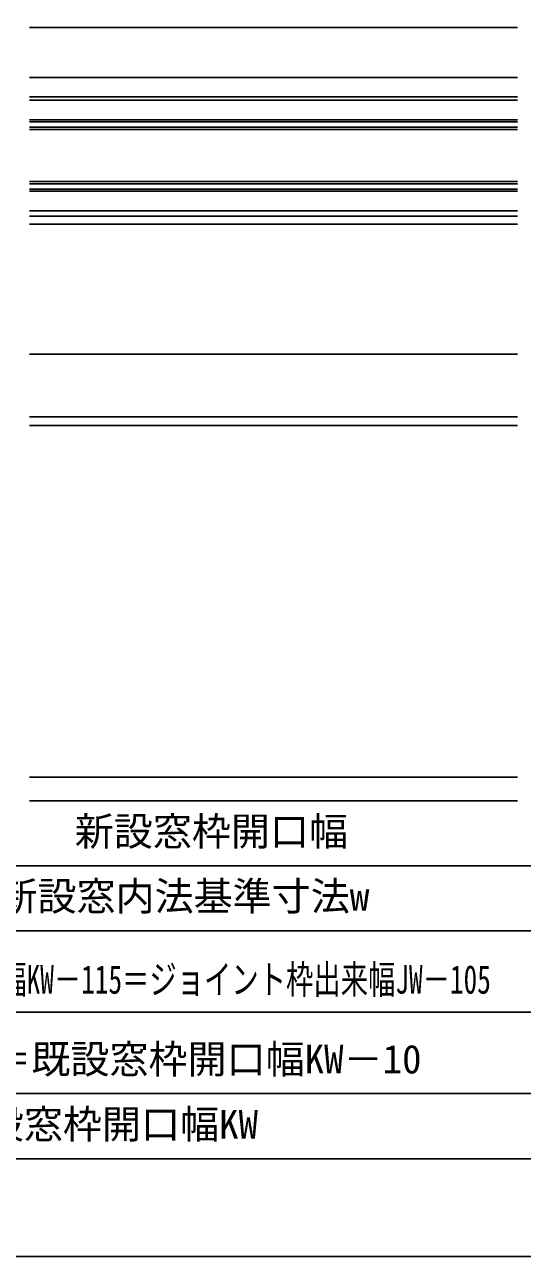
# Model space of a CAD drawing. Units: millimetres, scale not verified. Extents: x -525 to 525, y -783 to 778.
# Drawn here: x -86.7 to 66.3, y -782.8 to -404.3 of the extents above; entities that cross this region are included whole.
import ezdxf
from ezdxf.enums import TextEntityAlignment as Align

# ---------------------------------------------------------------- set-up
doc = ezdxf.new("R2010")
doc.units = ezdxf.units.MM
doc.header["$LTSCALE"] = 4
for name, color, linetype in [('0-4_YKK_12', 2, 'Continuous'), ('0-6_YKK_D', 6, 'Continuous'), ('0-7_YKK_ZWAK', 7, 'Continuous')]:
    doc.layers.add(name, color=color, linetype=linetype)
doc.styles.add('ＭＳ ゴシック', font='')
doc.styles.get('ＭＳ ゴシック').set_extended_font_data('MS Gothic')

msp = doc.modelspace()

# ---------------------------------------------------------------- linework, layer by layer
at = {"layer": '0-4_YKK_12'}
for p, q in [((64.781, -405.2), (-85.219, -405.2)), ((-85.219, -420.5), (64.781, -420.5)), ((64.781, -426.5), (-85.219, -426.5)), ((-85.219, -427.5), (64.781, -427.5)), ((64.781, -433.5), (-85.219, -433.5)), ((64.781, -434.2), (-85.219, -434.2)), ((64.781, -435.8), (-85.219, -435.8)), ((64.781, -436.5), (-85.219, -436.5)), ((64.781, -452.5), (-85.219, -452.5)), ((64.781, -453.2), (-85.219, -453.2)), ((64.781, -454.8), (-85.219, -454.8)), ((64.781, -455.5), (-85.219, -455.5)), ((64.781, -461.5), (-85.219, -461.5)), ((64.781, -463.145), (-85.219, -463.145)), ((64.781, -465.605), (-85.219, -465.605)), ((64.781, -505.5), (-85.219, -505.5)), ((64.781, -524.8), (-85.219, -524.8)), ((-85.219, -527.5), (64.781, -527.5)), ((64.781, -635.5), (-85.219, -635.5)), ((-85.219, -642.794), (64.781, -642.794))]:
    msp.add_line(p, q, dxfattribs=at)
at = {"layer": '0-6_YKK_D'}
for p, q in [((-146.721, -662.794), (126.282, -662.794)), ((-162.221, -682.794), (141.782, -682.794)), ((-192.218, -707.794), (171.782, -707.794)), ((-272.218, -732.794), (196.782, -732.794)), ((-277.218, -752.794), (201.782, -752.794))]:
    msp.add_line(p, q, dxfattribs=at)
at = {"layer": '0-7_YKK_ZWAK'}
msp.add_lwpolyline([(-525, -782.8), (525, -782.8), (525, 747.2)], dxfattribs=at)

# ---------------------------------------------------------------- texts
at = {"layer": '0-6_YKK_D', "style": 'ＭＳ ゴシック'}
for s, p in [('新設窓枠開口幅', (-71.31, -659.226)), ('新設窓内法基準寸法w', (-94.765, -679.158)), ('ジョイント枠出来幅JW＝既設窓枠開口幅KW－10', (-216.627, -729.226)), ('既設窓枠開口幅KW', (-110.945, -749.226))]:
    msp.add_text(s, height=8.798, dxfattribs=at).set_placement(p, align=Align.BOTTOM_LEFT)
at = {"layer": '0-6_YKK_D', "style": 'ＭＳ ゴシック', "width": 0.7}
msp.add_text('新設窓W＝既設窓枠開口幅KW－115＝ジョイント枠出来幅JW－105', height=8.798, dxfattribs=at).set_placement((-182.704, -704.726), align=Align.BOTTOM_LEFT)

doc.saveas('drawing.dxf')
